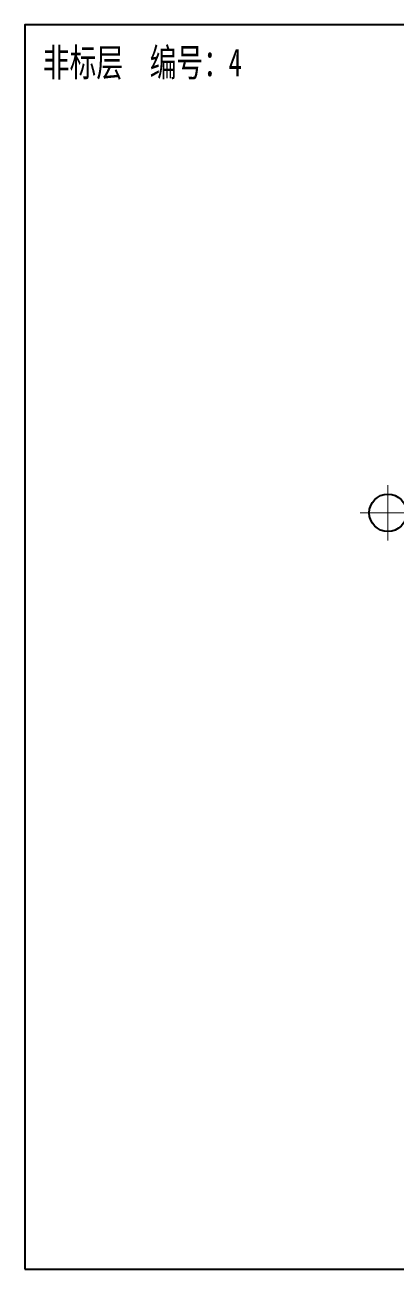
# Model space of a CAD drawing. Extents: x -84241 to 2571207, y -257021 to 1687411.
# Drawn here: x 46210 to 66047, y -214461 to -147693 of the extents above; entities that cross this region are included whole.
import ezdxf
from ezdxf.enums import TextEntityAlignment as Align

# ---------------------------------------------------------------- set-up
doc = ezdxf.new("R2010")
doc.units = 0
doc.header["$LTSCALE"] = 1000
doc.layers.get('0').update_dxf_attribs({"linetype": 'CONTINUOUS'})
doc.layers.add('W-辅助', color=253, linetype='CONTINUOUS', plot=False)
doc.styles.add('TH-STYLE1', font='STFANGSO.TTF', dxfattribs={"width": 0.8})

# ---------------------------------------------------------------- blocks, each defined once
blk = doc.blocks.new('*U557')
at = {"layer": 'W-辅助', "color": 1}
blk.add_lwpolyline([(0, -66767), (114118, -66767), (114118, 0), (0, 0)], close=True, dxfattribs=at)
at = {"layer": 'W-辅助', "color": 1, "const_width": 50}
for points in [[(19453, -27684), (19453, -24684)], [(17953, -26184), (20953, -26184)]]:
    blk.add_lwpolyline(points, dxfattribs=at)
at = {"layer": 'W-辅助', "color": 1}
blk.add_circle((19453, -26184), 1000, dxfattribs=at)
at = {"layer": 'W-辅助', "color": 1, "style": 'TH-STYLE1', "width": 0.7}
blk.add_text('非标层  编号：', height=1500, dxfattribs=at).set_placement((963, -2768))
blk.add_attdef('楼层编号', text='', height=1500, dxfattribs=at).set_placement((10911, -1267), align=Align.TOP_LEFT)

msp = doc.modelspace()

# ---------------------------------------------------------------- block references
msp.add_blockref('*U557', (46210.1982, -147693.0943)).add_auto_attribs({'楼层编号': '4'})

doc.saveas('drawing.dxf')
